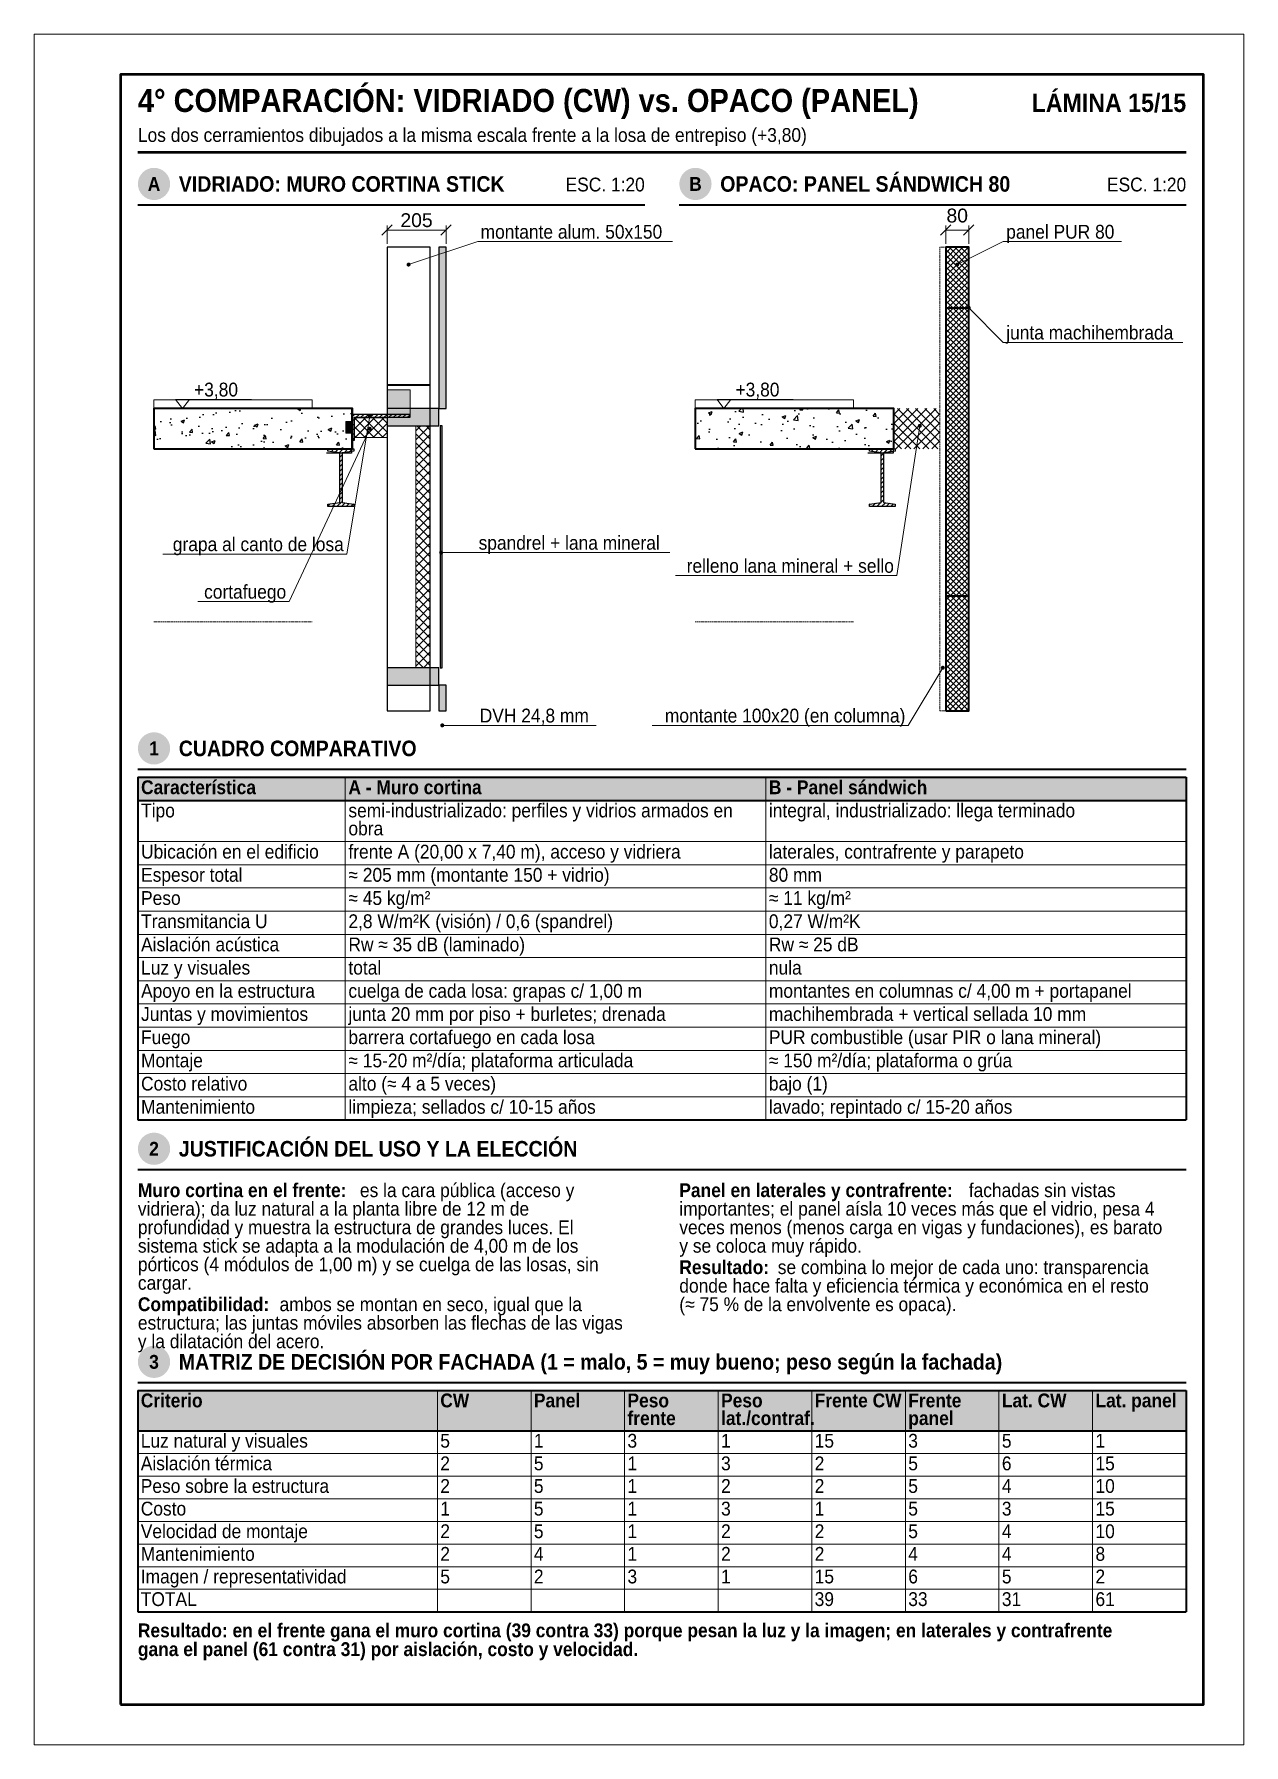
# Model space of a CAD drawing. Header units: millimetres. Extents: x 0 to 210, y 0 to 297.
import ezdxf
from ezdxf.enums import TextEntityAlignment as Align

# ---------------------------------------------------------------- set-up
doc = ezdxf.new("R2010")
doc.units = ezdxf.units.MM
doc.header["$LTSCALE"] = 0.35
doc.linetypes.add('DASHED2', pattern=[0.762, 0.635, -0.127])
for name, color, linetype in [('0-MARCO', 7, 'Continuous'), ('1-OCULTO', 8, 'DASHED2'), ('1-SECCION', 7, 'Continuous'), ('1-VISTA', 7, 'Continuous'), ('2-RAYADO', 8, 'Continuous'), ('3-COTAS', 7, 'Continuous'), ('3-REFS', 7, 'Continuous'), ('3-TABLAS', 7, 'Continuous'), ('3-TEXTOS', 7, 'Continuous'), ('3-TITULOS', 7, 'Continuous')]:
    doc.layers.add(name, color=color, linetype=linetype)
doc.styles.add('ARIAL', font='arial.ttf')
doc.styles.add('ARIAL-NEGRITA', font='arialbd.ttf')
doc.dimstyles.new('A4', dxfattribs={"dimtxt": 2.4, "dimasz": 1.1, "dimexe": 0.8, "dimexo": 0.6, "dimgap": 0.5, "dimtad": 1, "dimdec": 0, "dimtxsty": 'ARIAL', "dimtsz": 0.9, "dimcen": 2.5, "dimclrd": 7, "dimclre": 7, "dimclrt": 7, "dimazin": 3, "dimtfac": 1, "dimtmove": 0, "dimatfit": 3, "dimlwd": 13, "dimlwe": 13, "dimarcsym": 0})

msp = doc.modelspace()

# ---------------------------------------------------------------- hatches: boundary and pattern name
at = {"layer": '2-RAYADO', "true_color": 0xebebeb}
h = msp.add_hatch(color=7, dxfattribs=at)
h.dxf.hatch_style = 1
h.paths.add_polyline_path([(70.25, 232), (71.5, 232), (71.5, 260), (70.25, 260)])
at = {"layer": '2-RAYADO'}
h = msp.add_hatch(dxfattribs=at)
h.set_pattern_fill('ANSI37', color=8, scale=0.22)
h.paths.add_polyline_path([(158.25, 179.5), (162.25, 179.5), (162.25, 260), (158.25, 260)])
at = {"layer": '2-RAYADO', "true_color": 0xd7d7d7}
h = msp.add_hatch(color=254, dxfattribs=at)
h.dxf.hatch_style = 1
h.paths.add_polyline_path([(61.25, 231), (65.25, 231), (65.25, 235.25), (61.25, 235.25)])
at = {"layer": '2-RAYADO'}
h = msp.add_hatch(dxfattribs=at)
h.set_pattern_fill('AR-CONC', color=8, scale=0.035)
h.paths.add_polyline_path([(20.75, 225), (55.25, 225), (55.25, 232), (20.75, 232)])
at = {"layer": '2-RAYADO', "true_color": 0xd7d7d7}
h = msp.add_hatch(color=254, dxfattribs=at)
h.dxf.hatch_style = 1
h.paths.add_polyline_path([(61.25, 229), (70.25, 229), (70.25, 232), (61.25, 232)])
at = {"layer": '2-RAYADO'}
h = msp.add_hatch(dxfattribs=at)
h.set_pattern_fill('AR-CONC', color=8, scale=0.035)
h.paths.add_polyline_path([(114.75, 225), (149.25, 225), (149.25, 232), (114.75, 232)])
h = msp.add_hatch(dxfattribs=at)
h.set_pattern_fill('ANSI37', color=8, scale=0.35)
h.paths.add_polyline_path([(149.25, 225), (157.25, 225), (157.25, 232), (149.25, 232)])
at = {"layer": '2-RAYADO', "true_color": 0xd7d7d7}
h = msp.add_hatch(color=254, dxfattribs=at)
h.dxf.hatch_style = 1
h.paths.add_polyline_path([(54.1, 227.75), (55.1, 227.75), (55.1, 229.75), (54.1, 229.75)])
at = {"layer": '2-RAYADO'}
h = msp.add_hatch(dxfattribs=at)
h.set_pattern_fill('ANSI31', color=8, scale=0.18)
h.paths.add_polyline_path([(55.1, 226.5), (55.6, 226.5), (55.6, 230.5), (65.25, 230.5), (65.25, 231), (55.1, 231)])
h = msp.add_hatch(dxfattribs=at)
h.set_pattern_fill('ANSI37', color=8, scale=0.35)
h.paths.add_polyline_path([(55.6, 227), (61.25, 227), (61.25, 230.4), (55.6, 230.4)])
h = msp.add_hatch(dxfattribs=at)
h.set_pattern_fill('ANSI37', color=8, scale=0.35)
h.paths.add_polyline_path([(66.25, 187), (68.75, 187), (68.75, 229), (66.25, 229)])
at = {"layer": '2-RAYADO', "true_color": 0x3c3c3c}
h = msp.add_hatch(color=250, dxfattribs=at)
h.dxf.hatch_style = 1
h.paths.add_polyline_path([(70.5, 187), (70.8, 187), (70.8, 229), (70.5, 229)])
at = {"layer": '2-RAYADO'}
h = msp.add_hatch(dxfattribs=at)
h.set_pattern_fill('ANSI31', color=8, scale=0.18)
h.paths.add_polyline_path([(55.5, 225), (55.5, 224.579375), (53.4375, 224.290625), (53.4375, 215.709375), (55.5, 215.420625), (55.5, 215), (51, 215), (51, 215.420625), (53.0625, 215.709375), (53.0625, 224.290625), (51, 224.579375), (51, 225)])
h = msp.add_hatch(dxfattribs=at)
h.set_pattern_fill('ANSI31', color=8, scale=0.18)
h.paths.add_polyline_path([(149.5, 225), (149.5, 224.579375), (147.4375, 224.290625), (147.4375, 215.709375), (149.5, 215.420625), (149.5, 215), (145, 215), (145, 215.420625), (147.0625, 215.709375), (147.0625, 224.290625), (145, 224.579375), (145, 225)])
at = {"layer": '2-RAYADO', "true_color": 0xd7d7d7}
h = msp.add_hatch(color=254, dxfattribs=at)
h.dxf.hatch_style = 1
h.paths.add_polyline_path([(61.25, 184), (70.25, 184), (70.25, 187), (61.25, 187)])
at = {"layer": '2-RAYADO', "true_color": 0xebebeb}
h = msp.add_hatch(color=7, dxfattribs=at)
h.dxf.hatch_style = 1
h.paths.add_polyline_path([(70.25, 179.5), (71.5, 179.5), (71.5, 184), (70.25, 184)])
at = {"layer": '3-REFS'}
h = msp.add_hatch(color=7, dxfattribs=at)
h.dxf.hatch_style = 1
edge = h.paths.add_edge_path()
edge.add_arc((65, 257), 0.35, 0, 360)
h = msp.add_hatch(color=7, dxfattribs=at)
h.dxf.hatch_style = 1
edge = h.paths.add_edge_path()
edge.add_arc((160.25, 257), 0.35, 0, 360)
h = msp.add_hatch(color=7, dxfattribs=at)
h.dxf.hatch_style = 1
edge = h.paths.add_edge_path()
edge.add_arc((162.25, 249.5), 0.35, 0, 360)
h = msp.add_hatch(color=7, dxfattribs=at)
h.dxf.hatch_style = 1
edge = h.paths.add_edge_path()
edge.add_arc((58.25, 230.75), 0.35, 0, 360)
h = msp.add_hatch(color=7, dxfattribs=at)
h.dxf.hatch_style = 1
edge = h.paths.add_edge_path()
edge.add_arc((58.25, 228.5), 0.35, 0, 360)
h = msp.add_hatch(color=7, dxfattribs=at)
h.dxf.hatch_style = 1
edge = h.paths.add_edge_path()
edge.add_arc((153.75, 229), 0.35, 0, 360)
h = msp.add_hatch(color=7, dxfattribs=at)
h.dxf.hatch_style = 1
edge = h.paths.add_edge_path()
edge.add_arc((70.65, 207), 0.35, 0, 360)
h = msp.add_hatch(color=7, dxfattribs=at)
h.dxf.hatch_style = 1
edge = h.paths.add_edge_path()
edge.add_arc((157.75, 187), 0.35, 0, 360)
h = msp.add_hatch(color=7, dxfattribs=at)
h.dxf.hatch_style = 1
edge = h.paths.add_edge_path()
edge.add_arc((70.85, 177), 0.35, 0, 360)
at = {"layer": '3-TABLAS', "true_color": 0xe6e6e6}
h = msp.add_hatch(color=254, dxfattribs=at)
h.dxf.hatch_style = 1
h.paths.add_polyline_path([(18, 168), (200, 168), (200, 163.972), (18, 163.972)])
h = msp.add_hatch(color=254, dxfattribs=at)
h.dxf.hatch_style = 1
h.paths.add_polyline_path([(18, 61.488), (200, 61.488), (200, 54.488), (18, 54.488)])
at = {"layer": '3-TITULOS'}
h = msp.add_hatch(color=7, dxfattribs=at)
h.dxf.hatch_style = 1
edge = h.paths.add_edge_path()
edge.add_arc((20.8, 271), 2.8, 0, 360)
h = msp.add_hatch(color=7, dxfattribs=at)
h.dxf.hatch_style = 1
edge = h.paths.add_edge_path()
edge.add_arc((114.8, 271), 2.8, 0, 360)
h = msp.add_hatch(color=7, dxfattribs=at)
h.dxf.hatch_style = 1
edge = h.paths.add_edge_path()
edge.add_arc((20.8, 173), 2.8, 0, 360)
h = msp.add_hatch(color=7, dxfattribs=at)
h.dxf.hatch_style = 1
edge = h.paths.add_edge_path()
edge.add_arc((20.8, 103.488), 2.8, 0, 360)
h = msp.add_hatch(color=7, dxfattribs=at)
h.dxf.hatch_style = 1
edge = h.paths.add_edge_path()
edge.add_arc((20.8, 66.488), 2.8, 0, 360)

# ---------------------------------------------------------------- linework, layer by layer
at = {"layer": '0-MARCO', "color": 9, "lineweight": 0}
msp.add_lwpolyline([(0, 0), (210, 0), (210, 297), (0, 297)], close=True, dxfattribs=at)
at = {"layer": '0-MARCO', "lineweight": 50}
msp.add_lwpolyline([(15, 7), (203, 7), (203, 290), (15, 290)], close=True, dxfattribs=at)
at = {"layer": '1-OCULTO', "lineweight": 13}
msp.add_lwpolyline([(157.25, 179.5), (158.25, 179.5), (158.25, 260), (157.25, 260)], close=True, dxfattribs=at)
for points in [[(20.75, 195), (48.25, 195)], [(114.75, 195), (142.25, 195)]]:
    msp.add_lwpolyline(points, dxfattribs=at)
at = {"layer": '1-SECCION', "lineweight": 25}
for points in [[(70.25, 232), (71.5, 232), (71.5, 260), (70.25, 260)], [(61.25, 229), (70.25, 229), (70.25, 232), (61.25, 232)], [(55.1, 226.5), (55.6, 226.5), (55.6, 230.5), (65.25, 230.5), (65.25, 231), (55.1, 231)], [(70.5, 187), (70.8, 187), (70.8, 229), (70.5, 229)], [(55.5, 225), (55.5, 224.579375), (53.4375, 224.290625), (53.4375, 215.709375), (55.5, 215.420625), (55.5, 215), (51, 215), (51, 215.420625), (53.0625, 215.709375), (53.0625, 224.290625), (51, 224.579375), (51, 225)], [(149.5, 225), (149.5, 224.579375), (147.4375, 224.290625), (147.4375, 215.709375), (149.5, 215.420625), (149.5, 215), (145, 215), (145, 215.420625), (147.0625, 215.709375), (147.0625, 224.290625), (145, 224.579375), (145, 225)], [(61.25, 184), (70.25, 184), (70.25, 187), (61.25, 187)], [(70.25, 179.5), (71.5, 179.5), (71.5, 184), (70.25, 184)]]:
    msp.add_lwpolyline(points, close=True, dxfattribs=at)
at = {"layer": '1-SECCION', "lineweight": 35}
for points in [[(158.25, 179.5), (162.25, 179.5), (162.25, 260), (158.25, 260)], [(20.75, 225), (55.25, 225), (55.25, 232), (20.75, 232)], [(114.75, 225), (149.25, 225), (149.25, 232), (114.75, 232)]]:
    msp.add_lwpolyline(points, close=True, dxfattribs=at)
for points in [[(158.25, 249.5), (162.25, 249.5)], [(61.25, 236.1), (68.75, 236.1)], [(158.25, 199.5), (162.25, 199.5)]]:
    msp.add_lwpolyline(points, dxfattribs=at)
at = {"layer": '1-SECCION', "lineweight": 25}
for points in [[(55.25, 232), (55.1, 232), (55.1, 224.25), (50.75, 224.25)], [(149.25, 232), (149.1, 232), (149.1, 224.25), (144.75, 224.25)]]:
    msp.add_lwpolyline(points, dxfattribs=at)
at = {"layer": '1-SECCION', "lineweight": 18}
msp.add_lwpolyline([(54.1, 227.75), (55.1, 227.75), (55.1, 229.75), (54.1, 229.75)], close=True, dxfattribs=at)
at = {"layer": '1-VISTA', "lineweight": 25}
msp.add_lwpolyline([(61.25, 179.5), (68.75, 179.5), (68.75, 260), (61.25, 260)], close=True, dxfattribs=at)
at = {"layer": '1-VISTA', "lineweight": 18}
msp.add_lwpolyline([(61.25, 231), (65.25, 231), (65.25, 235.25), (61.25, 235.25)], close=True, dxfattribs=at)
at = {"layer": '1-VISTA', "lineweight": 13}
for points in [[(20.75, 232), (48.25, 232), (48.25, 233.5), (20.75, 233.5)], [(114.75, 232), (142.25, 232), (142.25, 233.5), (114.75, 233.5)], [(55.6, 227), (61.25, 227), (61.25, 230.4), (55.6, 230.4)], [(66.25, 187), (68.75, 187), (68.75, 229), (66.25, 229)]]:
    msp.add_lwpolyline(points, close=True, dxfattribs=at)
at = {"layer": '3-COTAS', "lineweight": 18}
for points in [[(25.75, 232), (24.55, 233.6), (26.95, 233.6)], [(119.75, 232), (118.55, 233.6), (120.95, 233.6)]]:
    msp.add_lwpolyline(points, close=True, dxfattribs=at)
at = {"layer": '3-COTAS', "lineweight": 13}
for points in [[(24.55, 233.6), (37.75, 233.6)], [(118.55, 233.6), (131.75, 233.6)]]:
    msp.add_lwpolyline(points, dxfattribs=at)
at = {"layer": '3-REFS', "lineweight": 13}
for points in [[(65, 257), (77, 261)], [(77, 261), (110.812378, 261)], [(160.25, 257), (168.25, 261)], [(168.25, 261), (188.79731, 261)], [(162.25, 249.5), (168.25, 243.5)], [(168.25, 243.5), (199.442477, 243.5)], [(58.25, 230.75), (54.25, 206.75)], [(153.75, 229), (149.75, 203)], [(58.25, 228.5), (44.25, 198.5)], [(54.25, 206.75), (22.355408, 206.75)], [(70.65, 207), (76.65, 207)], [(76.65, 207), (110.373463, 207)], [(149.75, 203), (111.315621, 203)], [(44.25, 198.5), (28.413605, 198.5)], [(157.75, 187), (151.75, 177)], [(70.85, 177), (76.85, 177)], [(76.85, 177), (97.564407, 177)], [(151.75, 177), (107.292456, 177)]]:
    msp.add_lwpolyline(points, dxfattribs=at)
at = {"layer": '3-TABLAS', "lineweight": 35}
for points in [[(18, 168), (200, 168)], [(18, 168), (18, 108.488)], [(200, 168), (200, 108.488)], [(18, 163.972), (200, 163.972)], [(18, 108.488), (200, 108.488)], [(18, 61.488), (200, 61.488)], [(18, 61.488), (18, 23.064)], [(200, 61.488), (200, 23.064)], [(18, 54.488), (200, 54.488)], [(18, 23.064), (200, 23.064)]]:
    msp.add_lwpolyline(points, dxfattribs=at)
at = {"layer": '3-TABLAS', "lineweight": 13}
for points in [[(54, 168), (54, 108.488)], [(127, 168), (127, 108.488)], [(18, 156.824), (200, 156.824)], [(18, 152.796), (200, 152.796)], [(18, 148.768), (200, 148.768)], [(18, 144.74), (200, 144.74)], [(18, 140.712), (200, 140.712)], [(18, 136.684), (200, 136.684)], [(18, 132.656), (200, 132.656)], [(18, 128.628), (200, 128.628)], [(18, 124.6), (200, 124.6)], [(18, 120.572), (200, 120.572)], [(18, 116.544), (200, 116.544)], [(18, 112.516), (200, 112.516)], [(70, 61.488), (70, 23.064)], [(86.25, 61.488), (86.25, 23.064)], [(102.5, 61.488), (102.5, 23.064)], [(118.75, 61.488), (118.75, 23.064)], [(135, 61.488), (135, 23.064)], [(151.25, 61.488), (151.25, 23.064)], [(167.5, 61.488), (167.5, 23.064)], [(183.75, 61.488), (183.75, 23.064)], [(18, 50.56), (200, 50.56)], [(18, 46.632), (200, 46.632)], [(18, 42.704), (200, 42.704)], [(18, 38.776), (200, 38.776)], [(18, 34.848), (200, 34.848)], [(18, 30.92), (200, 30.92)], [(18, 26.992), (200, 26.992)]]:
    msp.add_lwpolyline(points, dxfattribs=at)
at = {"layer": '3-TITULOS', "lineweight": 50}
msp.add_lwpolyline([(18, 276.5), (200, 276.5)], dxfattribs=at)
at = {"layer": '3-TITULOS', "lineweight": 35}
for points in [[(18, 267.4), (106, 267.4)], [(112, 267.4), (200, 267.4)], [(18, 169.4), (200, 169.4)], [(18, 99.888), (200, 99.888)], [(18, 62.888), (200, 62.888)]]:
    msp.add_lwpolyline(points, dxfattribs=at)

# ---------------------------------------------------------------- texts
at = {"layer": '3-COTAS', "style": 'ARIAL', "width": 0.9}
for p in [(27.75, 234.1), (121.75, 234.1)]:
    msp.add_text('+3,80', height=2.4, dxfattribs=at).set_placement(p)
at = {"layer": '3-TABLAS', "width": 0.9}
for s, style, p in [('Característica', 'ARIAL-NEGRITA', (18.55, 165.05)), ('A - Muro cortina', 'ARIAL-NEGRITA', (54.55, 165.05)), ('B - Panel sándwich', 'ARIAL-NEGRITA', (127.55, 165.05)), ('Tipo', 'ARIAL', (18.55, 161.022)), ('semi-industrializado: perfiles y vidrios armados en', 'ARIAL', (54.55, 161.022)), ('integral, industrializado: llega terminado', 'ARIAL', (127.55, 161.022)), ('obra', 'ARIAL', (54.55, 157.902)), ('Ubicación en el edificio', 'ARIAL', (18.55, 153.874)), ('frente A (20,00 x 7,40 m), acceso y vidriera', 'ARIAL', (54.55, 153.874)), ('laterales, contrafrente y parapeto', 'ARIAL', (127.55, 153.874)), ('Espesor total', 'ARIAL', (18.55, 149.846)), ('≈ 205 mm (montante 150 + vidrio)', 'ARIAL', (54.55, 149.846)), ('80 mm', 'ARIAL', (127.55, 149.846)), ('Peso', 'ARIAL', (18.55, 145.818)), ('≈ 45 kg/m²', 'ARIAL', (54.55, 145.818)), ('≈ 11 kg/m²', 'ARIAL', (127.55, 145.818)), ('Transmitancia U', 'ARIAL', (18.55, 141.79)), ('2,8 W/m²K (visión) / 0,6 (spandrel)', 'ARIAL', (54.55, 141.79)), ('0,27 W/m²K', 'ARIAL', (127.55, 141.79)), ('Aislación acústica', 'ARIAL', (18.55, 137.762)), ('Rw ≈ 35 dB (laminado)', 'ARIAL', (54.55, 137.762)), ('Rw ≈ 25 dB', 'ARIAL', (127.55, 137.762)), ('Luz y visuales', 'ARIAL', (18.55, 133.734)), ('total', 'ARIAL', (54.55, 133.734)), ('nula', 'ARIAL', (127.55, 133.734)), ('Apoyo en la estructura', 'ARIAL', (18.55, 129.706)), ('cuelga de cada losa: grapas c/ 1,00 m', 'ARIAL', (54.55, 129.706)), ('montantes en columnas c/ 4,00 m + portapanel', 'ARIAL', (127.55, 129.706)), ('Juntas y movimientos', 'ARIAL', (18.55, 125.678)), ('junta 20 mm por piso + burletes; drenada', 'ARIAL', (54.55, 125.678)), ('machihembrada + vertical sellada 10 mm', 'ARIAL', (127.55, 125.678)), ('Fuego', 'ARIAL', (18.55, 121.65)), ('barrera cortafuego en cada losa', 'ARIAL', (54.55, 121.65)), ('PUR combustible (usar PIR o lana mineral)', 'ARIAL', (127.55, 121.65)), ('Montaje', 'ARIAL', (18.55, 117.622)), ('≈ 15-20 m²/día; plataforma articulada', 'ARIAL', (54.55, 117.622)), ('≈ 150 m²/día; plataforma o grúa', 'ARIAL', (127.55, 117.622)), ('Costo relativo', 'ARIAL', (18.55, 113.594)), ('alto (≈ 4 a 5 veces)', 'ARIAL', (54.55, 113.594)), ('bajo (1)', 'ARIAL', (127.55, 113.594)), ('Mantenimiento', 'ARIAL', (18.55, 109.566)), ('limpieza; sellados c/ 10-15 años', 'ARIAL', (54.55, 109.566)), ('lavado; repintado c/ 15-20 años', 'ARIAL', (127.55, 109.566)), ('Criterio', 'ARIAL-NEGRITA', (18.5, 58.588)), ('CW', 'ARIAL-NEGRITA', (70.5, 58.588)), ('Panel', 'ARIAL-NEGRITA', (86.75, 58.588)), ('Peso', 'ARIAL-NEGRITA', (103, 58.588)), ('Peso', 'ARIAL-NEGRITA', (119.25, 58.588)), ('Frente CW', 'ARIAL-NEGRITA', (135.5, 58.588)), ('Frente', 'ARIAL-NEGRITA', (151.75, 58.588)), ('Lat. CW', 'ARIAL-NEGRITA', (168, 58.588)), ('Lat. panel', 'ARIAL-NEGRITA', (184.25, 58.588)), ('frente', 'ARIAL-NEGRITA', (103, 55.516)), ('lat./contraf.', 'ARIAL-NEGRITA', (119.25, 55.516)), ('panel', 'ARIAL-NEGRITA', (151.75, 55.516)), ('Luz natural y visuales', 'ARIAL', (18.5, 51.588)), ('5', 'ARIAL', (70.5, 51.588)), ('1', 'ARIAL', (86.75, 51.588)), ('3', 'ARIAL', (103, 51.588)), ('1', 'ARIAL', (119.25, 51.588)), ('15', 'ARIAL', (135.5, 51.588)), ('3', 'ARIAL', (151.75, 51.588)), ('5', 'ARIAL', (168, 51.588)), ('1', 'ARIAL', (184.25, 51.588)), ('Aislación térmica', 'ARIAL', (18.5, 47.66)), ('2', 'ARIAL', (70.5, 47.66)), ('5', 'ARIAL', (86.75, 47.66)), ('1', 'ARIAL', (103, 47.66)), ('3', 'ARIAL', (119.25, 47.66)), ('2', 'ARIAL', (135.5, 47.66)), ('5', 'ARIAL', (151.75, 47.66)), ('6', 'ARIAL', (168, 47.66)), ('15', 'ARIAL', (184.25, 47.66)), ('Peso sobre la estructura', 'ARIAL', (18.5, 43.732)), ('2', 'ARIAL', (70.5, 43.732)), ('5', 'ARIAL', (86.75, 43.732)), ('1', 'ARIAL', (103, 43.732)), ('2', 'ARIAL', (119.25, 43.732)), ('2', 'ARIAL', (135.5, 43.732)), ('5', 'ARIAL', (151.75, 43.732)), ('4', 'ARIAL', (168, 43.732)), ('10', 'ARIAL', (184.25, 43.732)), ('Costo', 'ARIAL', (18.5, 39.804)), ('1', 'ARIAL', (70.5, 39.804)), ('5', 'ARIAL', (86.75, 39.804)), ('1', 'ARIAL', (103, 39.804)), ('3', 'ARIAL', (119.25, 39.804)), ('1', 'ARIAL', (135.5, 39.804)), ('5', 'ARIAL', (151.75, 39.804)), ('3', 'ARIAL', (168, 39.804)), ('15', 'ARIAL', (184.25, 39.804)), ('Velocidad de montaje', 'ARIAL', (18.5, 35.876)), ('2', 'ARIAL', (70.5, 35.876)), ('5', 'ARIAL', (86.75, 35.876)), ('1', 'ARIAL', (103, 35.876)), ('2', 'ARIAL', (119.25, 35.876)), ('2', 'ARIAL', (135.5, 35.876)), ('5', 'ARIAL', (151.75, 35.876)), ('4', 'ARIAL', (168, 35.876)), ('10', 'ARIAL', (184.25, 35.876)), ('Mantenimiento', 'ARIAL', (18.5, 31.948)), ('2', 'ARIAL', (70.5, 31.948)), ('4', 'ARIAL', (86.75, 31.948)), ('1', 'ARIAL', (103, 31.948)), ('2', 'ARIAL', (119.25, 31.948)), ('2', 'ARIAL', (135.5, 31.948)), ('4', 'ARIAL', (151.75, 31.948)), ('4', 'ARIAL', (168, 31.948)), ('8', 'ARIAL', (184.25, 31.948)), ('Imagen / representatividad', 'ARIAL', (18.5, 28.02)), ('5', 'ARIAL', (70.5, 28.02)), ('2', 'ARIAL', (86.75, 28.02)), ('3', 'ARIAL', (103, 28.02)), ('1', 'ARIAL', (119.25, 28.02)), ('15', 'ARIAL', (135.5, 28.02)), ('6', 'ARIAL', (151.75, 28.02)), ('5', 'ARIAL', (168, 28.02)), ('2', 'ARIAL', (184.25, 28.02)), ('TOTAL', 'ARIAL', (18.5, 24.092)), ('39', 'ARIAL', (135.5, 24.092)), ('33', 'ARIAL', (151.75, 24.092)), ('31', 'ARIAL', (168, 24.092)), ('61', 'ARIAL', (184.25, 24.092))]:
    msp.add_text(s, height=2.4, dxfattribs=dict(at, style=style)).set_placement(p)
at = {"layer": '3-TEXTOS', "width": 0.9}
for s, style, p in [('montante alum. 50x150', 'ARIAL', (77.5, 261.5)), ('panel PUR 80', 'ARIAL', (168.75, 261.5)), ('junta machihembrada', 'ARIAL', (168.75, 244)), ('spandrel + lana mineral', 'ARIAL', (77.15, 207.5)), ('DVH 24,8 mm', 'ARIAL', (77.35, 177.5)), ('Muro cortina en el frente:', 'ARIAL-NEGRITA', (18, 95.088)), ('es la cara pública (acceso y', 'ARIAL', (56.551938, 95.088)), ('Panel en laterales y contrafrente:', 'ARIAL-NEGRITA', (112, 95.088)), ('fachadas sin vistas', 'ARIAL', (162.253343, 95.088)), ('vidriera); da luz natural a la planta libre de 12 m de', 'ARIAL', (18, 91.872)), ('importantes; el panel aísla 10 veces más que el vidrio, pesa 4', 'ARIAL', (112, 91.872)), ('profundidad y muestra la estructura de grandes luces. El', 'ARIAL', (18, 88.656)), ('veces menos (menos carga en vigas y fundaciones), es barato', 'ARIAL', (112, 88.656)), ('sistema stick se adapta a la modulación de 4,00 m de los', 'ARIAL', (18, 85.44)), ('y se coloca muy rápido.', 'ARIAL', (112, 85.44)), ('pórticos (4 módulos de 1,00 m) y se cuelga de las losas, sin', 'ARIAL', (18, 82.224)), ('Resultado:', 'ARIAL-NEGRITA', (112, 81.724)), ('se combina lo mejor de cada uno: transparencia', 'ARIAL', (129.094507, 81.724)), ('cargar.', 'ARIAL', (18, 79.008)), ('donde hace falta y eficiencia térmica y económica en el resto', 'ARIAL', (112, 78.508)), ('Compatibilidad:', 'ARIAL-NEGRITA', (18, 75.292)), ('ambos se montan en seco, igual que la', 'ARIAL', (42.59242, 75.292)), ('(≈ 75 % de la envolvente es opaca).', 'ARIAL', (112, 75.292)), ('estructura; las juntas móviles absorben las flechas de las vigas', 'ARIAL', (18, 72.076)), ('y la dilatación del acero.', 'ARIAL', (18, 68.86)), ('Resultado: en el frente gana el muro cortina (39 contra 33) porque pesan la luz y la imagen; en laterales y contrafrente', 'ARIAL-NEGRITA', (18, 18.664)), ('gana el panel (61 contra 31) por aislación, costo y velocidad.', 'ARIAL-NEGRITA', (18, 15.4))]:
    msp.add_text(s, height=2.4, dxfattribs=dict(at, style=style)).set_placement(p)
at = {"layer": '3-TEXTOS', "style": 'ARIAL', "width": 0.9}
for s, p in [('grapa al canto de losa', (53.75, 207.25)), ('relleno lana mineral + sello', (149.25, 203.5)), ('cortafuego', (43.75, 199)), ('montante 100x20 (en columna)', (151.25, 177.5))]:
    msp.add_text(s, height=2.4, dxfattribs=at).set_placement(p, align=Align.RIGHT)
at = {"layer": '3-TITULOS', "width": 0.9}
for s, height, style, p in [('4° COMPARACIÓN: VIDRIADO (CW) vs. OPACO (PANEL)', 4, 'ARIAL-NEGRITA', (18, 283.5)), ('Los dos cerramientos dibujados a la misma escala frente a la losa de entrepiso (+3,80)', 2.4, 'ARIAL', (18, 278.3))]:
    msp.add_text(s, height=height, dxfattribs=dict(at, style=style)).set_placement(p)
at = {"layer": '3-TITULOS', "style": 'ARIAL-NEGRITA', "width": 0.9}
msp.add_text('LÁMINA 15/15', height=3.2, dxfattribs=at).set_placement((200, 283.5), align=Align.RIGHT)
at = {"layer": '3-TITULOS', "color": 7, "true_color": 0xffffff, "style": 'ARIAL-NEGRITA', "width": 0.9}
for s, p in [('A', (20.8, 271)), ('B', (114.8, 271)), ('1', (20.8, 173)), ('2', (20.8, 103.488)), ('3', (20.8, 66.488))]:
    msp.add_text(s, height=2.4, dxfattribs=at).set_placement(p, align=Align.MIDDLE_CENTER)
at = {"layer": '3-TITULOS', "style": 'ARIAL-NEGRITA', "width": 0.9}
for s, p in [('VIDRIADO: MURO CORTINA STICK', (25.1, 271)), ('OPACO: PANEL SÁNDWICH 80', (119.1, 271)), ('CUADRO COMPARATIVO', (25.1, 173)), ('JUSTIFICACIÓN DEL USO Y LA ELECCIÓN', (25.1, 103.488)), ('MATRIZ DE DECISIÓN POR FACHADA (1 = malo, 5 = muy bueno; peso según la fachada)', (25.1, 66.488))]:
    msp.add_text(s, height=2.7, dxfattribs=at).set_placement(p, align=Align.MIDDLE_LEFT)
at = {"layer": '3-TITULOS', "style": 'ARIAL', "width": 0.9}
for p in [(106, 270.9), (200, 270.9)]:
    msp.add_text('ESC. 1:20', height=2.4, dxfattribs=at).set_placement(p, align=Align.MIDDLE_RIGHT)

# ---------------------------------------------------------------- dimensions: what is measured, and where the dimension line sits
at = {"layer": '3-COTAS'}
for base, p1, p2 in [((61.25, 263), (61.25, 260), (71.5, 260)), ((158.25, 263), (158.25, 260), (162.25, 260))]:
    msp.add_linear_dim(base=base, p1=p1, p2=p2, dimstyle='A4', override={"dimlfac": 20}, dxfattribs=at).render()

doc.saveas('drawing.dxf')
